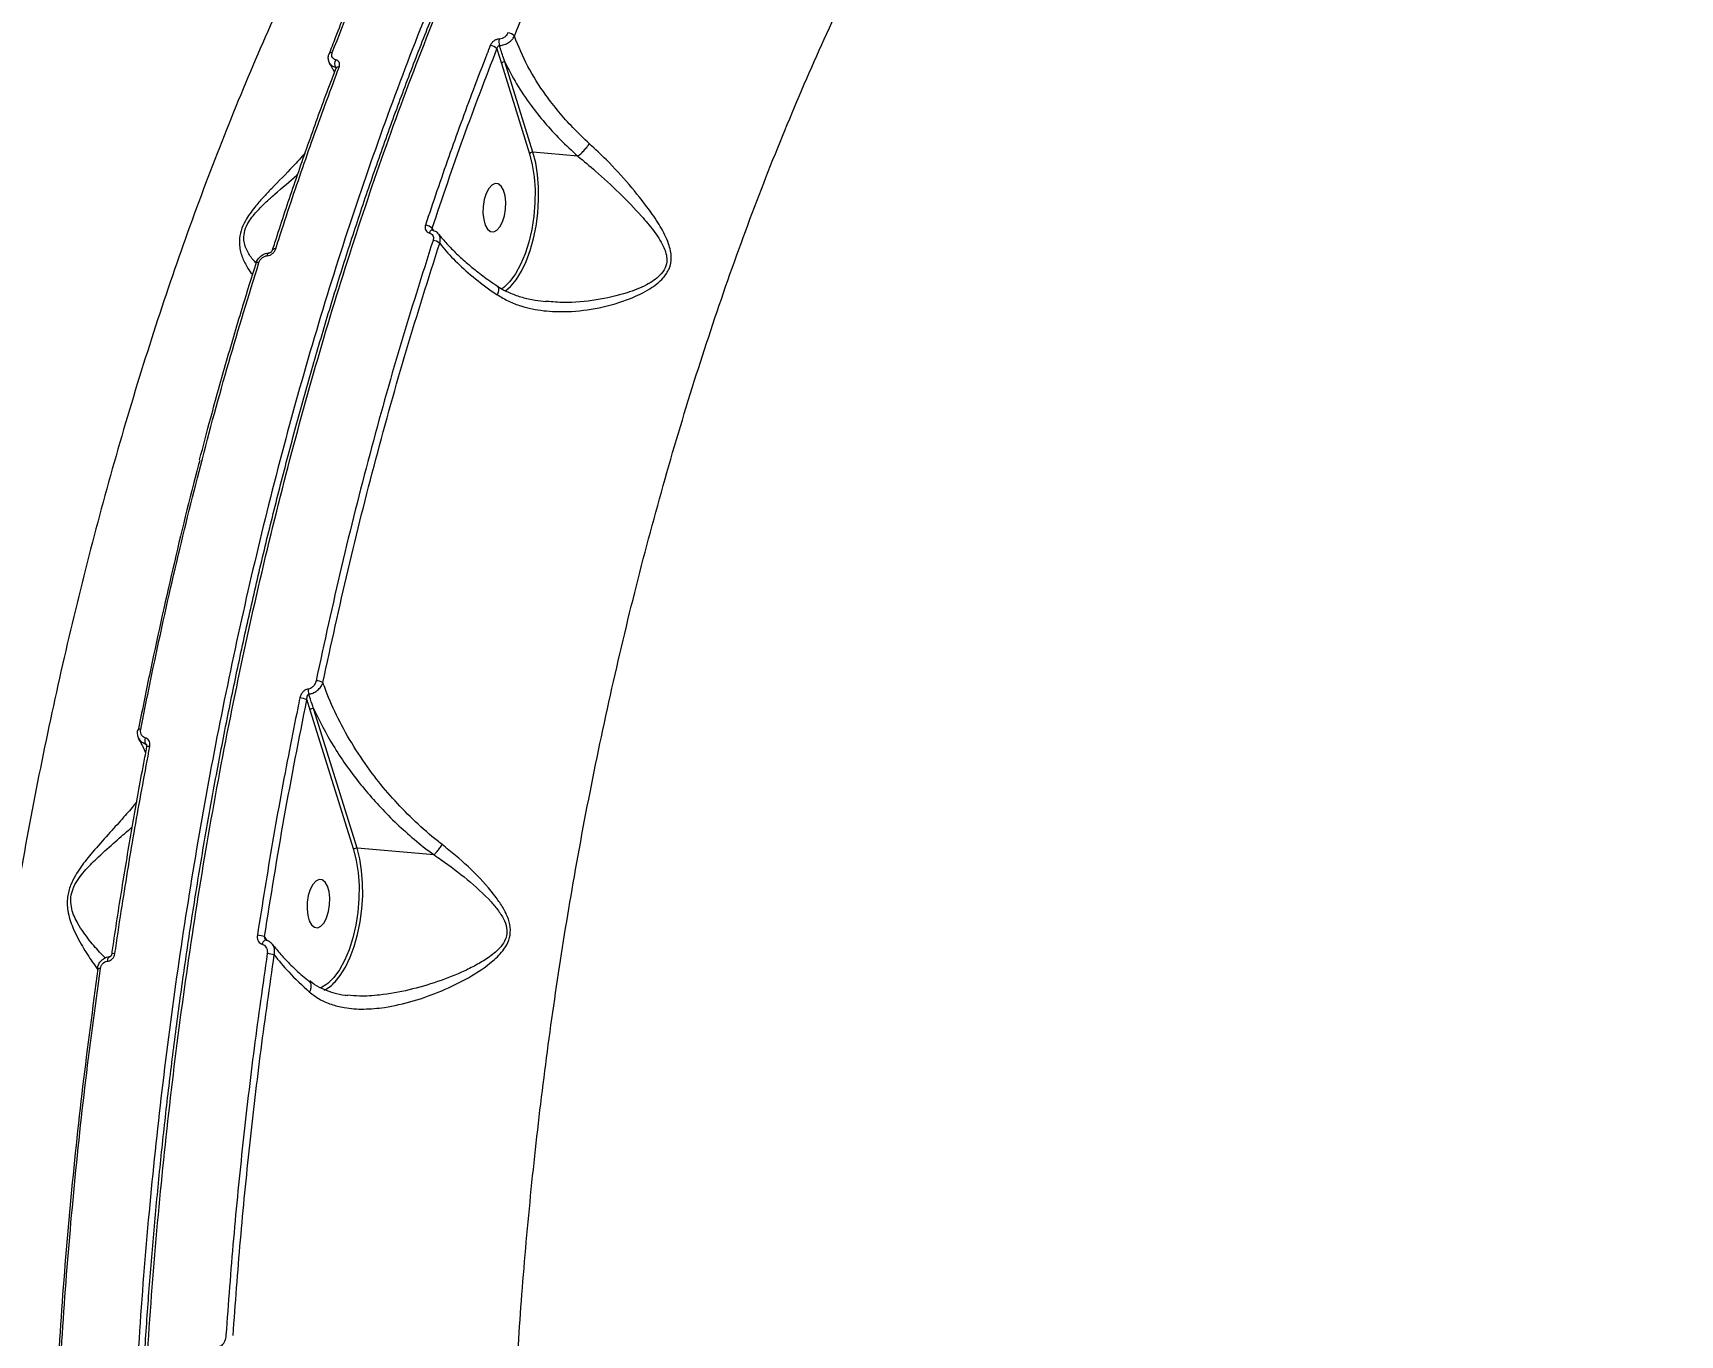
# Model space of a CAD drawing. Header units: millimetres. Extents: x -4335 to 4318, y -3792 to 3101.
# Drawn here: x 1522.9 to 1828.2, y 1114.6 to 1356 of the extents above; entities that cross this region are included whole.
import ezdxf

# ---------------------------------------------------------------- set-up
doc = ezdxf.new("R2010")
doc.units = ezdxf.units.MM
for name, color, linetype in [('DIKOM_ЗОНА', 80, 'Continuous'), ('DIKOM_ОБЪЕКТ', 7, 'Continuous'), ('DIKOM_РАЗМЕР_ОБЪЕКТА', 7, 'Continuous')]:
    doc.layers.add(name, color=color, linetype=linetype)
doc.styles.add('style1', font='arial.ttf', dxfattribs={"width": 0.8})
doc.dimstyles.new('1-50', dxfattribs={"dimtxt": 300, "dimasz": 200, "dimexe": 100, "dimexo": 0, "dimgap": 100, "dimtad": 1, "dimtxsty": 'style1', "dimcen": 200, "dimclrd": 7, "dimclre": 7, "dimclrt": 7, "dimadec": 1, "dimazin": 2, "dimtfac": 1, "dimtmove": 0, "dimatfit": 2, "dimfxl": 0, "dimlwd": 25, "dimlwe": 18, "dimarcsym": 0})

# ---------------------------------------------------------------- blocks, each defined once
blk = doc.blocks.new('*D3')
at = {"layer": 'Defpoints', "color": 0, "transparency": 16777216}
for p in [(-2375.87, 1532.76), (1667.44, 1532.76), (-1786.5, -1525.94)]:
    blk.add_point(p, dxfattribs=at)
at = {"layer": 'DIKOM_РАЗМЕР_ОБЪЕКТА', "color": 7, "lineweight": 18, "transparency": 16777216}
for p, q in [((1667.44, 1532.76), (-2475.87, 1532.76)), ((-1786.5, -1525.94), (-2475.87, -1525.94))]:
    blk.add_line(p, q, dxfattribs=at)
at = {"layer": 'DIKOM_РАЗМЕР_ОБЪЕКТА', "color": 7, "lineweight": 25, "transparency": 16777216}
blk.add_line((-2375.87, -1325.94), (-2375.87, 1332.76), dxfattribs=at)
at = {"layer": 'DIKOM_РАЗМЕР_ОБЪЕКТА', "color": 7, "transparency": 16777216}
for points in [[(-2409.21, 1332.76), (-2342.54, 1332.76), (-2375.87, 1532.76)], [(-2409.21, -1325.94), (-2342.54, -1325.94), (-2375.87, -1525.94)]]:
    blk.add_solid(points, dxfattribs=at)
at = {"layer": 'DIKOM_РАЗМЕР_ОБЪЕКТА', "color": 7, "transparency": 16777216, "insert": (-2629.15, -119.32), "char_height": 300, "attachment_point": 5, "rotation": 90, "style": 'style1'}
blk.add_mtext('3050', dxfattribs=at)

msp = doc.modelspace()

# ---------------------------------------------------------------- linework, layer by layer
at = {"layer": 'DIKOM_ЗОНА', "color": 3, "lineweight": 15}
msp.add_lwpolyline([(1629.814, 3100.338, -0.4205658), (4317.777, 469.92), (4317.777, -16.224, -0.4142136), (1317.777, -3016.224), (-2004.986, -3016.224, -0.4142136), (-3504.986, -1516.224), (-3504.986, 1600.338, -0.4142136), (-2004.986, 3100.338), (1629.814, 3100.338)], format="xyb", dxfattribs=at)
at = {"layer": 'DIKOM_ОБЪЕКТ', "color": 7, "linetype": 'Continuous', "lineweight": 15}
for p, q in [((1608.906, 1353.007), (1609.731, 1350.313)), ((1577.803, 1352.105), (1577.791, 1352.065)), ((1578.953, 1349.583), (1579.09, 1349.382)), ((1609.731, 1350.313), (1614.951, 1333.575)), ((1615.595, 1333.851), (1610.375, 1350.589)), ((1623.926, 1333.103), (1615.595, 1333.851)), ((1597.209, 1319.298), (1596.9, 1319.743)), ((1564.23, 1313.248), (1564.223, 1313.214)), ((1566.657, 1315.187), (1566.666, 1315.188)), ((1618.186, 1306.177), (1617.945, 1306.192)), ((1573.686, 1232.323), (1574.259, 1230.465)), ((1574.259, 1230.465), (1582.332, 1204.577)), ((1582.976, 1204.853), (1574.903, 1230.74)), ((1597.273, 1203.57), (1582.976, 1204.853)), ((1566.347, 1187.72), (1565.842, 1188.448))]:
    msp.add_line(p, q, dxfattribs=at)
at = {"layer": 'DIKOM_ОБЪЕКТ', "color": 7, "linetype": 'Continuous', "lineweight": 15, "flags": 128}
for points in [[(1578.378, 1352.299), (1578.219, 1352.303), (1578.079, 1352.287), (1577.962, 1352.252), (1577.873, 1352.198), (1577.814, 1352.128), (1577.803, 1352.105)], [(1579.675, 1349.639), (1579.511, 1349.643), (1579.367, 1349.626), (1579.248, 1349.588), (1579.16, 1349.531), (1579.104, 1349.458), (1579.094, 1349.433)], [(1614.951, 1333.575), (1615.463, 1331.531), (1615.806, 1329.294), (1615.97, 1326.918), (1615.953, 1324.461), (1615.754, 1321.983), (1615.379, 1319.542), (1614.836, 1317.199), (1614.138, 1315.009), (1613.303, 1313.026), (1612.351, 1311.297), (1611.304, 1309.865), (1610.187, 1308.763), (1609.836, 1308.497)], [(1611.548, 1309.076), (1612.47, 1310.214), (1613.445, 1311.778), (1614.321, 1313.597), (1615.079, 1315.632), (1615.702, 1317.837), (1616.178, 1320.166), (1616.496, 1322.567), (1616.648, 1324.989), (1616.632, 1327.38), (1616.448, 1329.686), (1616.1, 1331.859), (1615.595, 1333.851)], [(1609.163, 1327.958), (1608.572, 1328.028), (1607.97, 1327.737), (1607.407, 1327.106), (1606.927, 1326.189), (1606.57, 1325.058), (1606.365, 1323.806), (1606.328, 1322.534), (1606.462, 1321.345), (1606.757, 1320.336), (1607.188, 1319.588), (1607.721, 1319.161), (1608.312, 1319.091), (1608.914, 1319.383), (1609.478, 1320.014), (1609.957, 1320.931), (1610.314, 1322.062), (1610.52, 1323.314), (1610.557, 1324.585), (1610.422, 1325.774), (1610.127, 1326.784), (1609.696, 1327.532), (1609.163, 1327.958)], [(1596.965, 1319.394), (1596.877, 1319.4), (1596.767, 1319.371), (1596.656, 1319.304), (1596.548, 1319.2), (1596.447, 1319.066), (1596.357, 1318.905)], [(1567.901, 1315.924), (1567.738, 1315.93), (1567.595, 1315.917), (1567.479, 1315.887), (1567.394, 1315.841), (1567.342, 1315.779), (1567.333, 1315.754)], [(1564.794, 1313.41), (1564.637, 1313.416), (1564.498, 1313.405), (1564.384, 1313.378), (1564.298, 1313.335), (1564.244, 1313.279), (1564.23, 1313.248)], [(1566.334, 1314.657), (1566.363, 1314.792), (1566.401, 1314.912), (1566.447, 1315.012), (1566.5, 1315.092), (1566.56, 1315.149), (1566.623, 1315.181), (1566.657, 1315.187)], [(1610.51, 1308.126), (1611.417, 1308.938), (1611.548, 1309.076)], [(1542.343, 1226.782), (1542.342, 1226.77), (1542.345, 1226.758)], [(1544.57, 1223.686), (1544.408, 1223.696), (1544.268, 1223.696), (1544.157, 1223.687), (1544.078, 1223.667), (1544.035, 1223.639), (1544.027, 1223.619)], [(1582.332, 1204.577), (1582.844, 1202.533), (1583.186, 1200.296), (1583.351, 1197.921), (1583.334, 1195.464), (1583.135, 1192.985), (1582.76, 1190.545), (1582.217, 1188.202), (1581.519, 1186.012), (1580.684, 1184.029), (1579.732, 1182.3), (1578.685, 1180.868), (1577.569, 1179.766), (1577.176, 1179.47)], [(1578.929, 1180.079), (1579.851, 1181.216), (1580.826, 1182.78), (1581.702, 1184.599), (1582.46, 1186.634), (1583.083, 1188.839), (1583.559, 1191.168), (1583.877, 1193.569), (1584.029, 1195.992), (1584.013, 1198.382), (1583.829, 1200.688), (1583.48, 1202.861), (1582.976, 1204.853)], [(1576.544, 1198.96), (1575.953, 1199.031), (1575.351, 1198.739), (1574.787, 1198.108), (1574.308, 1197.191), (1573.951, 1196.06), (1573.746, 1194.808), (1573.709, 1193.536), (1573.843, 1192.348), (1574.138, 1191.338), (1574.569, 1190.59), (1575.102, 1190.164), (1575.693, 1190.093), (1576.295, 1190.385), (1576.859, 1191.016), (1577.338, 1191.933), (1577.695, 1193.064), (1577.9, 1194.316), (1577.937, 1195.588), (1577.803, 1196.776), (1577.508, 1197.786), (1577.077, 1198.534), (1576.544, 1198.96)], [(1565.409, 1187.026), (1565.49, 1187.252), (1565.592, 1187.455), (1565.71, 1187.622), (1565.837, 1187.745), (1565.965, 1187.815), (1566.086, 1187.829), (1566.116, 1187.823)], [(1536.755, 1183.899), (1536.767, 1184.094), (1536.797, 1184.274), (1536.844, 1184.432), (1536.905, 1184.563), (1536.979, 1184.66), (1537.062, 1184.721), (1537.142, 1184.741)], [(1534.873, 1182.517), (1534.874, 1182.512), (1534.898, 1182.49), (1534.956, 1182.464)], [(1577.176, 1179.47), (1576.411, 1179.022), (1576.225, 1178.938)]]:
    msp.add_lwpolyline(points, dxfattribs=at)
at = {"layer": 'DIKOM_ОБЪЕКТ', "color": 7, "linetype": 'Continuous', "lineweight": 15}
for centre, radius, start, end in [((1610.805, 1354.205), 1.757, 40.19862, 85.25983), ((1607.556, 1351.927), 1.729, 38.66638, 85.71144), ((1611.594, 1354.319), 2.316, 167.6027, 197.57602), ((1580.257, 1350.208), 1.446, 148.29162, 205.60983), ((1610.308, 1349.857), 0.735, 84.73594, 141.64587), ((1615.528, 1333.119), 0.735, 84.75629, 141.64345), ((1595.514, 1318.34), 1.972, 45.34299, 86.05581), ((1596.913, 1315.441), 2.059, 47.7469, 85.62108), ((1576.024, 1234.134), 2.12, 175.08679, 200.10937), ((1575.113, 1232.36), 3.523, 64.08152, 85.69664), ((1572.136, 1229.21), 3.478, 63.52537, 86.01826), ((1574.835, 1230.009), 0.735, 84.73594, 141.64587), ((1542.686, 1226.218), 0.661, 72.4412, 121.28802), ((1545.008, 1224.762), 1.39, 157.97923, 204.06717), ((1582.908, 1204.121), 0.735, 84.74611, 141.64467), ((1564.041, 1182.577), 6.142, 72.94645, 85.59405), ((1537.858, 1184.325), 0.97, 75.68106, 107.80731), ((1565.782, 1178.466), 6.853, 74.35384, 85.36761), ((1535.163, 1181.452), 1.104, 77.1415, 105.19496), ((1573.558, 1184.938), 7.244, 297.25873, 317.86447)]:
    msp.add_arc(centre, radius, start, end, dxfattribs=at)
for points, knots in [([(1737.703, 1531.285), (1735.544, 1530.542), (1729.686, 1528.526), (1720.13, 1524.156), (1709.076, 1517.851), (1698.098, 1510.263), (1687.247, 1501.453), (1676.573, 1491.451), (1666.112, 1480.282), (1655.885, 1467.94), (1645.905, 1454.468), (1636.201, 1439.919), (1626.817, 1424.362), (1617.797, 1407.867), (1609.173, 1390.479), (1600.968, 1372.208), (1593.187, 1353.102), (1585.85, 1333.228), (1578.991, 1312.679), (1572.642, 1291.551), (1566.9, 1270.169), (1561.761, 1248.585), (1557.199, 1226.857), (1553.159, 1204.78), (1549.656, 1182.45), (1546.708, 1159.963), (1544.297, 1137.095), (1542.464, 1113.875), (1541.227, 1090.342), (1540.607, 1066.858), (1540.607, 1043.533), (1541.226, 1020.476), (1542.47, 997.76), (1544.347, 975.432), (1546.844, 953.52), (1549.946, 932.09), (1553.636, 911.236), (1557.909, 891.074), (1562.404, 872.865), (1565.669, 861.693), (1567.127, 856.706)], [0, 0, 0, 0, 0.0156523, 0.0424896, 0.0694116, 0.0963766, 0.1233416, 0.1502635, 0.1771008, 0.2039382, 0.2308602, 0.2578251, 0.2847902, 0.3117121, 0.3385495, 0.3653869, 0.3923088, 0.4192738, 0.4462388, 0.4731606, 0.499998, 0.5258463, 0.5517701, 0.5777323, 0.6036945, 0.6296183, 0.6554665, 0.682304, 0.7092259, 0.736191, 0.7631561, 0.7900781, 0.8169155, 0.8437529, 0.8706749, 0.89764, 0.9246051, 0.9515271, 0.9783645, 1, 1, 1, 1]), ([(1544.864, 984.533), (1544.729, 986.048), (1544.267, 991.22), (1543.634, 1000.153), (1542.962, 1011.301), (1542.449, 1022.5), (1542.084, 1033.721), (1541.87, 1044.966), (1541.805, 1056.24), (1541.89, 1067.545), (1542.124, 1078.887), (1542.507, 1090.266), (1543.039, 1101.688), (1543.721, 1113.154), (1544.553, 1124.67), (1545.535, 1136.225), (1546.663, 1147.78), (1547.934, 1159.288), (1549.343, 1170.717), (1550.891, 1182.062), (1552.577, 1193.328), (1554.402, 1204.52), (1556.365, 1215.641), (1558.467, 1226.694), (1560.71, 1237.682), (1563.093, 1248.608), (1565.618, 1259.477), (1568.285, 1270.284), (1571.086, 1281.003), (1574.01, 1291.588), (1577.048, 1302.002), (1580.197, 1312.234), (1583.456, 1322.288), (1586.827, 1332.168), (1590.311, 1341.88), (1593.908, 1351.425), (1597.62, 1360.807), (1601.448, 1370.026), (1605.394, 1379.087), (1609.457, 1387.99), (1613.631, 1396.719), (1617.9, 1405.239), (1622.248, 1413.517), (1626.666, 1421.536), (1631.155, 1429.3), (1635.717, 1436.812), (1640.353, 1444.075), (1645.064, 1451.092), (1649.852, 1457.865), (1654.719, 1464.395), (1659.664, 1470.684), (1664.692, 1476.733), (1669.794, 1482.534), (1674.955, 1488.07), (1680.155, 1493.314), (1685.38, 1498.254), (1690.628, 1502.889), (1695.901, 1507.222), (1701.201, 1511.254), (1706.529, 1514.987), (1711.887, 1518.423), (1717.276, 1521.562), (1722.697, 1524.402), (1728.152, 1526.954), (1733.637, 1529.174), (1737.423, 1530.582), (1739.378, 1531.159), (1739.495, 1531.193)], [0, 0, 0, 0, 0.0065878, 0.0224913, 0.0383993, 0.0542287, 0.069985, 0.0856863, 0.1013503, 0.1169949, 0.1326383, 0.1482947, 0.1639795, 0.1797105, 0.1955056, 0.2113827, 0.2272951, 0.2431496, 0.2589256, 0.2746411, 0.2903142, 0.3059628, 0.3216049, 0.3372565, 0.3529313, 0.3686471, 0.3844217, 0.4002731, 0.416189, 0.4320784, 0.4478787, 0.4636135, 0.4793006, 0.4949582, 0.5106039, 0.5262556, 0.5419254, 0.557631, 0.5733905, 0.5892215, 0.6051328, 0.6210424, 0.6368727, 0.6526324, 0.6683392, 0.6840111, 0.6996658, 0.7153215, 0.7309914, 0.7466918, 0.7624402, 0.7782543, 0.7941517, 0.8100689, 0.8259312, 0.8417159, 0.8574406, 0.873123, 0.8887803, 0.9044299, 0.9200877, 0.9357663, 0.9514829, 0.9672545, 0.9830983, 0.9989902, 1, 1, 1, 1]), ([(1545.379, 984.292), (1545.026, 988.633), (1544.073, 1000.33), (1543.018, 1019.701), (1542.37, 1042.41), (1542.335, 1065.578), (1542.931, 1089.133), (1544.173, 1113.004), (1546.033, 1136.664), (1548.491, 1160.037), (1551.512, 1183.055), (1555.147, 1206.093), (1559.409, 1229.07), (1564.298, 1251.903), (1569.706, 1274.09), (1575.603, 1295.568), (1581.947, 1316.295), (1588.843, 1336.607), (1596.29, 1356.415), (1604.274, 1375.637), (1612.621, 1393.848), (1621.292, 1411.01), (1630.244, 1427.108), (1639.624, 1442.405), (1649.416, 1456.811), (1659.596, 1470.254), (1669.94, 1482.436), (1680.407, 1493.347), (1690.958, 1503.003), (1701.764, 1511.557), (1712.798, 1518.95), (1724.026, 1525.046), (1733.043, 1529.06), (1738.303, 1530.658), (1739.8, 1531.113)], [0, 0, 0, 0, 0.0187731, 0.0505764, 0.082404, 0.1142072, 0.1469342, 0.1796878, 0.2124148, 0.244218, 0.2760457, 0.3078488, 0.3405758, 0.3733293, 0.4060564, 0.4378594, 0.4696872, 0.5014902, 0.5342172, 0.5669708, 0.5996978, 0.631501, 0.6633286, 0.6951317, 0.7278587, 0.7606123, 0.7933392, 0.8251423, 0.85697, 0.8887731, 0.9215001, 0.9542536, 0.9869806, 1, 1, 1, 1]), ([(1611.293, 1047.182), (1611.23, 1053.377), (1611.105, 1065.772), (1611.476, 1084.514), (1612.254, 1103.306), (1613.494, 1122.366), (1615.209, 1141.653), (1617.413, 1161.122), (1620.076, 1180.459), (1623.294, 1200.247), (1627.126, 1220.424), (1631.615, 1240.914), (1636.621, 1261.024), (1642.118, 1280.66), (1648.081, 1299.729), (1654.489, 1318.145), (1661.337, 1335.867), (1668.603, 1352.88), (1676.268, 1369.157), (1684.294, 1384.624), (1692.645, 1399.205), (1701.289, 1412.837), (1710.218, 1425.479), (1719.409, 1437.131), (1728.838, 1447.778), (1738.461, 1457.369), (1748.233, 1465.86), (1758.308, 1473.347), (1768.671, 1479.728), (1779.296, 1484.932), (1789.971, 1488.836), (1800.656, 1491.375), (1811.324, 1492.672), (1818.366, 1492.396), (1821.885, 1492.258)], [0, 0, 0, 0, 0.0277665, 0.0555663, 0.0833659, 0.1111324, 0.1400374, 0.1689802, 0.1979227, 0.2268277, 0.2586374, 0.2905482, 0.32251, 0.3544717, 0.386382, 0.4181913, 0.4498955, 0.4817, 0.5135556, 0.5454111, 0.5772152, 0.6089191, 0.6405475, 0.6722759, 0.7040553, 0.7358344, 0.7675626, 0.799191, 0.8325939, 0.8660265, 0.8994294, 0.932943, 0.9664864, 1, 1, 1, 1]), ([(1638.453, 1465.046), (1636.02, 1462.741), (1630.347, 1457.364), (1621.644, 1447.675), (1612.356, 1436.233), (1603.329, 1423.775), (1594.577, 1410.347), (1586.11, 1395.978), (1577.952, 1380.726), (1570.138, 1364.662), (1562.706, 1347.86), (1555.681, 1330.362), (1549.082, 1312.182), (1542.912, 1293.365), (1537.187, 1273.979), (1531.932, 1254.114), (1527.172, 1233.863), (1522.922, 1213.274), (1519.202, 1192.376), (1516.005, 1171.207), (1513.34, 1149.847), (1511.216, 1128.396), (1509.643, 1106.952), (1508.628, 1085.567), (1508.187, 1064.276), (1508.307, 1043.113), (1508.984, 1022.16), (1510.212, 1001.513), (1511.983, 981.265), (1514.135, 962.963), (1516.498, 946.501), (1518.203, 936.764), (1519.055, 931.896)], [0, 0, 0, 0, 0.025624, 0.0597587, 0.0938385, 0.1278113, 0.1617851, 0.195866, 0.2300013, 0.2641369, 0.298218, 0.332192, 0.3661898, 0.4002946, 0.4344536, 0.4686129, 0.5027179, 0.5367161, 0.570769, 0.6049287, 0.6391429, 0.6733574, 0.7075177, 0.741571, 0.775708, 0.8099518, 0.8442501, 0.8785488, 0.9127932, 0.9469307, 0.9734653, 1, 1, 1, 1]), ([(1612.147, 1355.339), (1614.401, 1360.875), (1618.91, 1371.946), (1626.115, 1387.84), (1633.637, 1403.156), (1640.207, 1415.468), (1644.288, 1422.548), (1645.675, 1424.953)], [0, 0, 0, 0, 0.2203108, 0.4406214, 0.6630839, 0.8855454, 1, 1, 1, 1]), ([(1577.835, 1352.048), (1578.227, 1353.078), (1579.835, 1357.308), (1582.771, 1364.56), (1586.643, 1373.794), (1590.628, 1382.831), (1594.715, 1391.676), (1598.899, 1400.321), (1603.183, 1408.74), (1606.611, 1415.238), (1608.638, 1418.85), (1609.177, 1419.809)], [0, 0, 0, 0, 0.0418669, 0.1718022, 0.3018591, 0.4320077, 0.5622205, 0.6924685, 0.8227137, 0.9529265, 1, 1, 1, 1]), ([(1578.378, 1352.299), (1580.762, 1358.335), (1585.532, 1370.406), (1593.213, 1387.694), (1601.24, 1404.397), (1606.907, 1414.875), (1609.74, 1420.114)], [0, 0, 0, 0, 0.248594, 0.4971898, 0.7485939, 1, 1, 1, 1]), ([(1610.95, 1355.956), (1610.877, 1355.811), (1610.731, 1355.522), (1610.338, 1355.157), (1609.878, 1354.907), (1609.528, 1354.827), (1609.353, 1354.818), (1609.331, 1354.817)], [0, 0, 0, 0, 0.2478179, 0.495911, 0.7364485, 0.9670592, 1, 1, 1, 1]), ([(1607.685, 1353.651), (1607.471, 1353.103), (1606.399, 1350.364), (1603.791, 1343.537), (1599.945, 1333.032), (1597.082, 1324.551), (1595.65, 1320.308)], [0, 0, 0, 0, 0.0507684, 0.2538465, 0.6266964, 1, 1, 1, 1]), ([(1596.9, 1319.743), (1598.816, 1325.402), (1602.653, 1336.733), (1606.82, 1347.578), (1608.906, 1353.007)], [0, 0, 0, 0, 0.4994506, 1, 1, 1, 1]), ([(1609.331, 1354.817), (1609.311, 1354.816), (1609.134, 1354.807), (1608.778, 1354.725), (1608.308, 1354.468), (1607.908, 1354.096), (1607.759, 1353.799), (1607.685, 1353.651)], [0, 0, 0, 0, 0.0299493, 0.2618206, 0.5039665, 0.7520708, 1, 1, 1, 1]), ([(1608.906, 1353.007), (1608.922, 1353.083), (1608.954, 1353.231), (1609.062, 1353.423), (1609.194, 1353.554), (1609.302, 1353.605), (1609.362, 1353.617), (1609.379, 1353.619), (1609.386, 1353.62)], [0, 0, 0, 0, 0.2725614, 0.5325397, 0.766753, 0.9319347, 0.9740831, 1, 1, 1, 1]), ([(1609.386, 1353.62), (1609.422, 1353.622), (1609.712, 1353.639), (1610.294, 1353.766), (1611.074, 1354.144), (1611.751, 1354.69), (1612.015, 1355.123), (1612.147, 1355.339)], [0, 0, 0, 0, 0.0333413, 0.266437, 0.5082432, 0.7552368, 1, 1, 1, 1]), ([(1610.375, 1350.589), (1610.288, 1350.847), (1609.949, 1351.855), (1609.626, 1352.867), (1609.386, 1353.62)], [0, 0, 0, 0, 0.2563711, 1, 1, 1, 1]), ([(1626.077, 1335.421), (1625.029, 1336.407), (1623.003, 1338.312), (1620.313, 1341.344), (1617.402, 1345.107), (1614.423, 1349.795), (1612.912, 1353.475), (1612.147, 1355.339)], [0, 0, 0, 0, 0.1647962, 0.3184402, 0.4735215, 0.7333109, 1, 1, 1, 1]), ([(1567.901, 1315.924), (1568.089, 1316.51), (1569.029, 1319.438), (1571.393, 1326.613), (1575.085, 1337.338), (1578.144, 1345.537), (1579.675, 1349.639)], [0, 0, 0, 0, 0.0507705, 0.2538555, 0.6266983, 1, 1, 1, 1]), ([(1577.963, 1350.29), (1577.938, 1350.318), (1577.746, 1350.533), (1577.64, 1351.087), (1577.635, 1351.691), (1577.789, 1352.008), (1577.831, 1352.094)], [0, 0, 0, 0, 0.0590707, 0.4605015, 0.8529754, 1, 1, 1, 1]), ([(1578.811, 1348.656), (1578.722, 1348.856), (1578.491, 1349.377), (1578.118, 1349.944), (1577.888, 1350.294)], [0, 0, 0, 0, 0.384683, 1, 1, 1, 1]), ([(1577.963, 1350.29), (1578.072, 1350.139), (1578.309, 1349.809), (1578.727, 1349.663), (1578.953, 1349.583)], [0, 0, 0, 0, 0.4580578, 1, 1, 1, 1]), ([(1579.027, 1350.968), (1578.895, 1351.016), (1578.632, 1351.11), (1578.378, 1351.411), (1578.269, 1351.789), (1578.307, 1352.102), (1578.368, 1352.271), (1578.378, 1352.299)], [0, 0, 0, 0, 0.2376976, 0.4754784, 0.7136786, 0.9519816, 1, 1, 1, 1]), ([(1578.953, 1349.583), (1578.997, 1349.57), (1579.07, 1349.548), (1579.109, 1349.495), (1579.125, 1349.474)], [0, 0, 0, 0, 0.6065738, 1, 1, 1, 1]), ([(1579.675, 1349.639), (1579.685, 1349.668), (1579.745, 1349.837), (1579.782, 1350.151), (1579.672, 1350.528), (1579.42, 1350.827), (1579.158, 1350.921), (1579.027, 1350.968)], [0, 0, 0, 0, 0.0489154, 0.2871204, 0.5249486, 0.7625333, 1, 1, 1, 1]), ([(1579.093, 1349.439), (1579.1, 1349.458), (1579.119, 1349.508), (1579.117, 1349.513), (1579.115, 1349.516)], [0, 0, 0, 0, 0.3714663, 1, 1, 1, 1]), ([(1610.375, 1350.589), (1611.069, 1349.231), (1612.467, 1346.498), (1615.02, 1342.723), (1617.755, 1339.283), (1620.634, 1336.122), (1622.807, 1334.129), (1623.926, 1333.103)], [0, 0, 0, 0, 0.2198947, 0.4427747, 0.6236701, 0.8062552, 1, 1, 1, 1]), ([(1567.339, 1315.752), (1567.481, 1316.202), (1568.689, 1320.057), (1571.082, 1327.185), (1574.528, 1337.098), (1577.211, 1344.51), (1578.774, 1348.562), (1579.107, 1349.428)], [0, 0, 0, 0, 0.0388403, 0.3322862, 0.6263633, 0.9201893, 1, 1, 1, 1]), ([(1608.979, 1307.409), (1609.671, 1306.994), (1611.056, 1306.163), (1613.91, 1305.091), (1617.553, 1304.348), (1622.443, 1304.2), (1627.902, 1304.863), (1633.064, 1306.379), (1637.091, 1308.291), (1639.592, 1310.195), (1640.971, 1312.252), (1641.381, 1314.489), (1640.753, 1317.163), (1639.278, 1320.091), (1636.793, 1323.711), (1633.483, 1327.861), (1629.682, 1332.013), (1627.129, 1334.427), (1626.077, 1335.421)], [0, 0, 0, 0, 0.0404302, 0.0808832, 0.1509575, 0.2211463, 0.3139209, 0.4066923, 0.4680985, 0.5184387, 0.5509392, 0.5857402, 0.6308307, 0.6892189, 0.7478309, 0.8412609, 0.9345797, 1, 1, 1, 1]), ([(1623.933, 1333.105), (1624.096, 1333.241), (1624.42, 1333.514), (1624.998, 1334.103), (1625.546, 1334.725), (1625.896, 1335.171), (1626.052, 1335.387), (1626.077, 1335.421)], [0, 0, 0, 0, 0.244007, 0.4880196, 0.7320235, 0.9571098, 1, 1, 1, 1]), ([(1573.377, 1333.723), (1572.63, 1332.884), (1570.719, 1330.738), (1567.941, 1327.971), (1565.542, 1325.429), (1563.855, 1323.503), (1562.344, 1321.424), (1561.389, 1319.259), (1561.049, 1317.115), (1561.411, 1314.985), (1562.27, 1313.07), (1563.073, 1311.745), (1563.531, 1311.282), (1563.638, 1311.175)], [0, 0, 0, 0, 0.1138161, 0.2909655, 0.3581228, 0.4260838, 0.5159126, 0.5798897, 0.643671, 0.7454974, 0.8547266, 0.966317, 1, 1, 1, 1]), ([(1623.933, 1333.105), (1623.934, 1333.104), (1625.022, 1332.198), (1627.667, 1330.007), (1631.668, 1326.26), (1635.257, 1322.583), (1637.989, 1319.328), (1639.701, 1316.778), (1640.494, 1314.526), (1640.364, 1313.113), (1639.956, 1312.006), (1639.214, 1311.004), (1637.949, 1310.002), (1635.972, 1308.845), (1632.434, 1307.472), (1627.276, 1306.336), (1622.238, 1305.848), (1619.233, 1306.092), (1618.186, 1306.177)], [0, 0, 0, 0, 0.0000707, 0.080638, 0.1944067, 0.3113336, 0.3812222, 0.4523421, 0.5037892, 0.5332673, 0.5419781, 0.5777307, 0.6064253, 0.6359431, 0.7096571, 0.8224914, 0.9381592, 1, 1, 1, 1]), ([(1623.926, 1333.103), (1623.927, 1333.103), (1623.93, 1333.103), (1623.932, 1333.104), (1623.933, 1333.105), (1623.933, 1333.105)], [0, 0, 0, 0, 0.4968781, 0.9077051, 1, 1, 1, 1]), ([(1564.262, 1313.322), (1564.05, 1313.531), (1563.403, 1314.171), (1562.671, 1315.338), (1562.147, 1316.681), (1561.943, 1317.852), (1562.089, 1319.314), (1562.985, 1321.23), (1564.483, 1323.014), (1566.16, 1324.657), (1568.598, 1326.837), (1570.645, 1328.544), (1571.939, 1329.726), (1572.008, 1329.789)], [0, 0, 0, 0, 0.0684657, 0.2095651, 0.271932, 0.3340841, 0.4084791, 0.4824476, 0.5901841, 0.6751151, 0.7602134, 0.9872281, 1, 1, 1, 1]), ([(1595.65, 1320.308), (1595.639, 1320.274), (1595.584, 1320.093), (1595.561, 1319.761), (1595.688, 1319.366), (1595.955, 1319.052), (1596.223, 1318.954), (1596.357, 1318.905)], [0, 0, 0, 0, 0.054569, 0.2913233, 0.5278203, 0.7639364, 1, 1, 1, 1]), ([(1596.955, 1319.392), (1596.947, 1319.401), (1596.906, 1319.443), (1596.879, 1319.554), (1596.881, 1319.668), (1596.897, 1319.731), (1596.9, 1319.743)], [0, 0, 0, 0, 0.1019453, 0.5042728, 0.9071709, 1, 1, 1, 1]), ([(1596.955, 1319.393), (1596.95, 1319.395), (1596.941, 1319.399), (1596.991, 1319.391), (1597.015, 1319.387)], [0, 0, 0, 0, 0.5215082, 1, 1, 1, 1]), ([(1596.962, 1319.381), (1597.009, 1319.373), (1597.307, 1319.324), (1597.731, 1319.098), (1597.968, 1318.771), (1598.057, 1318.647)], [0, 0, 0, 0, 0.1027787, 0.6607025, 1, 1, 1, 1]), ([(2327.587, 1310.487), (2325.524, 1311.34), (2319.925, 1313.653), (2310.142, 1316.553), (2298.075, 1318.897), (2285.294, 1320.153), (2271.872, 1320.336), (2257.867, 1319.438), (2243.32, 1317.452), (2228.243, 1314.361), (2212.672, 1310.191), (2196.659, 1304.964), (2180.281, 1298.708), (2163.612, 1291.45), (2146.702, 1283.202), (2129.576, 1273.959), (2112.264, 1263.757), (2094.824, 1252.634), (2077.336, 1240.645), (2059.882, 1227.844), (2042.729, 1214.43), (2025.907, 1200.447), (2009.43, 1185.959), (1993.134, 1170.837), (1977.089, 1155.15), (1961.364, 1138.962), (1945.813, 1122.106), (1930.483, 1104.575), (1915.411, 1086.391), (1900.831, 1067.831), (1886.809, 1048.983), (1873.414, 1029.933), (1860.69, 1010.74), (1848.675, 991.433), (1837.373, 972.046), (1826.815, 952.641), (1817.043, 933.306), (1808.123, 914.138), (1800.544, 896.398), (1796.273, 885.172), (1794.367, 880.162)], [0, 0, 0, 0, 0.0156522, 0.0424896, 0.0694114, 0.0963765, 0.1233415, 0.1502635, 0.1771008, 0.2039382, 0.23086, 0.2578251, 0.2847902, 0.311712, 0.3385494, 0.3653867, 0.3923087, 0.4192737, 0.4462387, 0.4731607, 0.499998, 0.5258462, 0.5517701, 0.5777323, 0.6036945, 0.6296183, 0.6554666, 0.6823039, 0.709226, 0.736191, 0.7631561, 0.7900781, 0.8169156, 0.8437529, 0.8706749, 0.89764, 0.9246051, 0.9515272, 0.9783645, 1, 1, 1, 1]), ([(1597.07, 1317.494), (1595.007, 1311.002), (1590.881, 1298.018), (1585.249, 1277.806), (1580.004, 1257.128), (1576.92, 1242.958), (1575.377, 1235.873)], [0, 0, 0, 0, 0.2485964, 0.4971929, 0.7485963, 1, 1, 1, 1]), ([(1576.653, 1235.529), (1578.174, 1242.519), (1581.216, 1256.5), (1586.421, 1277.062), (1592.054, 1297.311), (1596.216, 1310.414), (1598.298, 1316.965)], [0, 0, 0, 0, 0.2485968, 0.497193, 0.748596, 1, 1, 1, 1]), ([(1596.357, 1318.905), (1596.491, 1318.856), (1596.76, 1318.757), (1597.03, 1318.441), (1597.158, 1318.044), (1597.135, 1317.709), (1597.08, 1317.528), (1597.07, 1317.494)], [0, 0, 0, 0, 0.2364079, 0.4729532, 0.7098593, 0.9468137, 1, 1, 1, 1]), ([(1598.298, 1316.965), (1598.315, 1317.02), (1598.41, 1317.318), (1598.443, 1317.854), (1598.329, 1318.38), (1598.133, 1318.581), (1598.09, 1318.625)], [0, 0, 0, 0, 0.0895443, 0.4886465, 0.8876757, 1, 1, 1, 1]), ([(1598.142, 1318.668), (1598.143, 1318.666), (1598.562, 1318.077), (1599.638, 1316.864), (1601.391, 1315.034), (1603.427, 1313.186), (1605.705, 1311.352), (1607.552, 1309.977), (1608.692, 1309.237), (1608.933, 1309.081)], [0, 0, 0, 0, 0.0006611, 0.1881955, 0.3772385, 0.5674313, 0.758232, 0.9489611, 1, 1, 1, 1]), ([(1598.298, 1316.965), (1599.103, 1315.995), (1600.728, 1314.037), (1603.975, 1311.077), (1606.837, 1308.868), (1608.605, 1307.664), (1608.979, 1307.409)], [0, 0, 0, 0, 0.2991569, 0.6039879, 0.9163483, 1, 1, 1, 1]), ([(2198.162, 1317.842), (2194.468, 1317.323), (2186.341, 1316.182), (2173.232, 1313.252), (2158.996, 1309.285), (2144.364, 1304.312), (2129.385, 1298.398), (2114.105, 1291.559), (2098.594, 1283.832), (2082.926, 1275.25), (2067.143, 1265.833), (2051.27, 1255.577), (2035.335, 1244.517), (2019.39, 1232.697), (2003.509, 1220.174), (1987.766, 1207.004), (1972.201, 1193.218), (1956.847, 1178.824), (1941.722, 1163.859), (1926.879, 1148.381), (1912.386, 1132.465), (1898.31, 1116.184), (1884.686, 1099.572), (1871.548, 1082.65), (1858.907, 1065.453), (1846.808, 1048.05), (1835.305, 1030.522), (1824.448, 1012.951), (1815.046, 996.696), (1806.91, 981.787), (1802.326, 972.761), (1800.034, 968.248)], [0, 0, 0, 0, 0.0293171, 0.0645005, 0.0995731, 0.1346469, 0.1698313, 0.2050718, 0.2403125, 0.2754969, 0.3105708, 0.3456694, 0.3808783, 0.4161435, 0.4514087, 0.4866179, 0.5217168, 0.5568722, 0.5921379, 0.6274598, 0.6627821, 0.6980482, 0.7332041, 0.7684464, 0.8037989, 0.8392076, 0.8746168, 0.9099699, 0.9452127, 0.9726063, 1, 1, 1, 1]), ([(1542.885, 1226.848), (1543.568, 1230.273), (1545.565, 1240.29), (1549.201, 1256.692), (1553.952, 1275.956), (1559.112, 1294.931), (1562.9, 1307.25), (1564.794, 1313.41)], [0, 0, 0, 0, 0.1144535, 0.3347646, 0.5550755, 0.7775368, 1, 1, 1, 1]), ([(1553.798, 1276.812), (1554.48, 1279.415), (1556.094, 1285.577), (1558.792, 1295.149), (1561.592, 1304.689), (1563.466, 1310.649), (1564.268, 1313.2)], [0, 0, 0, 0, 0.2102025, 0.49764, 0.7849926, 1, 1, 1, 1]), ([(1564.241, 1313.244), (1564.254, 1313.295), (1564.335, 1313.623), (1564.697, 1314.188), (1565.374, 1314.799), (1566.081, 1315.143), (1566.52, 1315.151), (1566.66, 1315.153)], [0, 0, 0, 0, 0.0484645, 0.3161367, 0.5909878, 0.8697426, 1, 1, 1, 1]), ([(1564.794, 1313.41), (1564.859, 1313.566), (1564.989, 1313.88), (1565.36, 1314.277), (1565.804, 1314.552), (1566.144, 1314.643), (1566.314, 1314.655), (1566.334, 1314.657)], [0, 0, 0, 0, 0.2486432, 0.4974889, 0.7389572, 0.9702952, 1, 1, 1, 1]), ([(1566.334, 1314.657), (1566.51, 1314.686), (1566.851, 1314.744), (1567.323, 1315.047), (1567.701, 1315.447), (1567.834, 1315.765), (1567.901, 1315.924)], [0, 0, 0, 0, 0.2592257, 0.5021599, 0.7511222, 1, 1, 1, 1]), ([(1566.664, 1315.19), (1566.68, 1315.191), (1566.722, 1315.192), (1566.839, 1315.226), (1566.976, 1315.3), (1567.114, 1315.408), (1567.234, 1315.548), (1567.309, 1315.679), (1567.324, 1315.739), (1567.329, 1315.756)], [0, 0, 0, 0, 0.0896038, 0.2457642, 0.3903681, 0.5427337, 0.7236395, 0.9182654, 1, 1, 1, 1]), ([(1608.901, 1309.032), (1608.951, 1309.006), (1609.111, 1308.92), (1609.204, 1308.533), (1609.167, 1308.021), (1609.056, 1307.622), (1608.993, 1307.449), (1608.979, 1307.409)], [0, 0, 0, 0, 0.141315, 0.4560214, 0.7707161, 0.9475728, 1, 1, 1, 1]), ([(1608.923, 1309.101), (1609.123, 1308.959), (1609.896, 1308.407), (1611.461, 1307.675), (1613.617, 1306.905), (1615.801, 1306.389), (1617.289, 1306.233), (1617.946, 1306.164)], [0, 0, 0, 0, 0.0792107, 0.3078739, 0.5486715, 0.8004507, 1, 1, 1, 1]), ([(1553.818, 1276.692), (1553.748, 1276.438), (1551.946, 1269.869), (1548.796, 1256.619), (1545.102, 1240.163), (1543.099, 1230.102), (1542.419, 1226.684)], [0, 0, 0, 0, 0.0157294, 0.4071689, 0.7986078, 1, 1, 1, 1]), ([(1573.911, 1234.316), (1573.879, 1234.313), (1573.714, 1234.299), (1573.392, 1234.188), (1572.975, 1233.877), (1572.581, 1233.363), (1572.45, 1232.922), (1572.377, 1232.679)], [0, 0, 0, 0, 0.0440871, 0.2245554, 0.4337737, 0.6875057, 1, 1, 1, 1]), ([(1575.377, 1235.873), (1575.304, 1235.63), (1575.175, 1235.205), (1574.791, 1234.716), (1574.395, 1234.428), (1574.092, 1234.33), (1573.938, 1234.318), (1573.911, 1234.316)], [0, 0, 0, 0, 0.327708, 0.5738919, 0.7796103, 0.9627525, 1, 1, 1, 1]), ([(1574.033, 1233.405), (1574.077, 1233.408), (1574.334, 1233.427), (1574.839, 1233.561), (1575.531, 1233.949), (1576.168, 1234.566), (1576.511, 1235.141), (1576.633, 1235.473), (1576.653, 1235.529)], [0, 0, 0, 0, 0.0395049, 0.23264, 0.4437574, 0.6867291, 0.9479597, 1, 1, 1, 1]), ([(1598.765, 1205.492), (1598.13, 1205.995), (1596.058, 1207.635), (1592.769, 1210.641), (1589.07, 1214.558), (1585.541, 1218.915), (1582.281, 1223.688), (1579.407, 1228.834), (1577.638, 1232.803), (1576.833, 1235.03), (1576.653, 1235.529)], [0, 0, 0, 0, 0.0601189, 0.1962346, 0.3328178, 0.4690623, 0.6303283, 0.7921139, 0.9534361, 1, 1, 1, 1]), ([(1572.377, 1232.679), (1572.247, 1232.041), (1571.592, 1228.848), (1569.836, 1219.988), (1567.253, 1206.003), (1565.427, 1194.471), (1564.513, 1188.7)], [0, 0, 0, 0, 0.0441405, 0.2207136, 0.6100121, 1, 1, 1, 1]), ([(1565.842, 1188.448), (1567.014, 1195.819), (1569.362, 1210.581), (1572.244, 1225.069), (1573.686, 1232.323)], [0, 0, 0, 0, 0.4992728, 1, 1, 1, 1]), ([(1573.686, 1232.323), (1573.687, 1232.477), (1573.688, 1232.747), (1573.762, 1233.078), (1573.856, 1233.278), (1573.943, 1233.366), (1573.996, 1233.396), (1574.023, 1233.402), (1574.033, 1233.405)], [0, 0, 0, 0, 0.3693955, 0.6444995, 0.837183, 0.9269559, 0.9711435, 1, 1, 1, 1]), ([(1574.903, 1230.74), (1574.817, 1230.998), (1574.521, 1231.885), (1574.235, 1232.774), (1574.033, 1233.405)], [0, 0, 0, 0, 0.2912729, 1, 1, 1, 1]), ([(1574.903, 1230.74), (1576.049, 1228.429), (1577.782, 1224.936), (1580.816, 1220.357), (1584.088, 1215.963), (1587.806, 1211.77), (1591.905, 1207.88), (1594.756, 1205.462), (1596.597, 1204.078), (1597.273, 1203.57)], [0, 0, 0, 0, 0.2355381, 0.356037, 0.4765258, 0.7016574, 0.8172939, 0.9329161, 1, 1, 1, 1]), ([(1542.633, 1225.037), (1542.614, 1225.06), (1542.425, 1225.286), (1542.311, 1225.871), (1542.242, 1226.459), (1542.346, 1226.753), (1542.355, 1226.781)], [0, 0, 0, 0, 0.0510617, 0.4952507, 0.9531349, 1, 1, 1, 1]), ([(1543.814, 1222.459), (1543.672, 1222.84), (1543.367, 1223.657), (1542.839, 1224.553), (1542.557, 1225.031)], [0, 0, 0, 0, 0.4662255, 1, 1, 1, 1]), ([(1542.629, 1225.03), (1542.633, 1225.017), (1542.722, 1224.786), (1543.091, 1224.451), (1543.523, 1224.28), (1543.739, 1224.195)], [0, 0, 0, 0, 0.0276841, 0.5127738, 1, 1, 1, 1]), ([(1543.719, 1225.283), (1543.587, 1225.333), (1543.322, 1225.432), (1543.032, 1225.763), (1542.863, 1226.186), (1542.84, 1226.569), (1542.876, 1226.791), (1542.885, 1226.848)], [0, 0, 0, 0, 0.2256452, 0.4513709, 0.680194, 0.9176083, 1, 1, 1, 1]), ([(1544.57, 1223.686), (1544.58, 1223.744), (1544.616, 1223.972), (1544.59, 1224.364), (1544.415, 1224.795), (1544.122, 1225.131), (1543.853, 1225.232), (1543.719, 1225.283)], [0, 0, 0, 0, 0.0825857, 0.3217324, 0.5513134, 0.7756028, 1, 1, 1, 1]), ([(1537.568, 1185.248), (1537.639, 1185.75), (1538.242, 1190.046), (1539.514, 1198.099), (1541.401, 1209.38), (1542.918, 1217.89), (1543.841, 1222.608), (1544.039, 1223.616)], [0, 0, 0, 0, 0.0388471, 0.3322883, 0.6263546, 0.9201646, 1, 1, 1, 1]), ([(1538.098, 1185.265), (1538.194, 1185.921), (1538.675, 1189.201), (1539.911, 1197.279), (1541.916, 1209.463), (1543.685, 1218.943), (1544.57, 1223.686)], [0, 0, 0, 0, 0.0507669, 0.2538481, 0.6266953, 1, 1, 1, 1]), ([(1543.739, 1224.195), (1543.78, 1224.178), (1543.829, 1224.158), (1543.911, 1224.094), (1543.947, 1224.046), (1543.978, 1224.003)], [0, 0, 0, 0, 0.4467352, 0.5151464, 1, 1, 1, 1]), ([(1543.739, 1224.195), (1543.769, 1224.152), (1543.87, 1224.004), (1543.969, 1223.857), (1544.038, 1223.754)], [0, 0, 0, 0, 0.2937704, 1, 1, 1, 1]), ([(1544.021, 1223.623), (1544.029, 1223.66), (1544.05, 1223.764), (1544.03, 1223.898), (1543.996, 1223.986), (1543.982, 1224.001), (1543.979, 1224.004)], [0, 0, 0, 0, 0.2033922, 0.5532151, 0.905148, 1, 1, 1, 1]), ([(1542.162, 1213.473), (1541.947, 1213.197), (1541.225, 1212.271), (1539.423, 1210.21), (1536.875, 1207.389), (1534.204, 1204.43), (1532.1, 1201.84), (1530.732, 1199.764), (1529.798, 1197.926), (1529.178, 1195.647), (1529.268, 1193.442), (1529.728, 1191.601), (1530.601, 1189.274), (1532.081, 1186.558), (1533.732, 1183.968), (1534.602, 1182.764), (1534.935, 1182.303)], [0, 0, 0, 0, 0.0431422, 0.1444716, 0.2521892, 0.3620747, 0.4428428, 0.4838703, 0.5260557, 0.573924, 0.6293668, 0.6694268, 0.7104322, 0.8190508, 0.9307204, 1, 1, 1, 1]), ([(1536.311, 1184.479), (1536.051, 1184.742), (1535.152, 1185.648), (1533.346, 1187.693), (1531.646, 1190.071), (1530.569, 1192.129), (1530.055, 1193.57), (1529.885, 1194.846), (1529.973, 1196.119), (1530.193, 1196.954), (1530.686, 1198.108), (1531.36, 1199.238), (1532.785, 1201.01), (1534.997, 1203.218), (1537.791, 1205.727), (1540.044, 1207.658), (1541.086, 1208.598), (1541.327, 1208.815)], [0, 0, 0, 0, 0.0532356, 0.183643, 0.3136999, 0.3595118, 0.4051497, 0.4507433, 0.4646899, 0.5057337, 0.5154868, 0.5616181, 0.6080631, 0.7019171, 0.8314656, 0.961074, 1, 1, 1, 1]), ([(1574.163, 1178.164), (1574.744, 1177.717), (1575.964, 1176.779), (1578.155, 1175.83), (1580.918, 1175.133), (1584.245, 1174.915), (1588.544, 1175.29), (1593.422, 1176.401), (1598.656, 1178.31), (1603.69, 1180.69), (1607.605, 1183.291), (1610.088, 1185.758), (1611.216, 1187.773), (1611.531, 1189.744), (1611.079, 1191.8), (1610.104, 1193.793), (1608.069, 1196.737), (1604.777, 1200.398), (1601.238, 1203.529), (1599.186, 1205.159), (1598.765, 1205.492)], [0, 0, 0, 0, 0.0399717, 0.0838361, 0.1277313, 0.1889324, 0.2502299, 0.3350374, 0.41998, 0.5024355, 0.5846119, 0.6297423, 0.6580817, 0.6869122, 0.7179995, 0.7532854, 0.7887209, 0.8822415, 0.975868, 1, 1, 1, 1]), ([(1597.282, 1203.572), (1597.283, 1203.571), (1597.721, 1203.275), (1599.825, 1201.837), (1603.49, 1199.045), (1607.026, 1195.869), (1609.243, 1193.237), (1610.331, 1191.518), (1610.856, 1189.795), (1610.723, 1188.614), (1610.356, 1187.566), (1609.465, 1186.2), (1607.617, 1184.679), (1605.325, 1183.263), (1602.128, 1181.672), (1597.904, 1180.003), (1592.595, 1178.454), (1587.714, 1177.604), (1583.879, 1177.308), (1581.96, 1177.507), (1581.242, 1177.581)], [0, 0, 0, 0, 0.0001057, 0.0291129, 0.1403243, 0.2539665, 0.2944019, 0.3355842, 0.3694675, 0.394415, 0.4001237, 0.4309115, 0.4823185, 0.5308422, 0.5794274, 0.6789356, 0.7804545, 0.8841829, 0.9566578, 1, 1, 1, 1]), ([(1597.273, 1203.57), (1597.274, 1203.57), (1597.277, 1203.57), (1597.28, 1203.57), (1597.281, 1203.571), (1597.282, 1203.572)], [0, 0, 0, 0, 0.4312964, 0.7828798, 1, 1, 1, 1]), ([(1597.282, 1203.572), (1597.416, 1203.731), (1597.684, 1204.05), (1598.184, 1204.696), (1598.551, 1205.193), (1598.737, 1205.453), (1598.765, 1205.492)], [0, 0, 0, 0, 0.315738, 0.6314746, 0.9437884, 1, 1, 1, 1]), ([(1564.513, 1188.7), (1564.505, 1188.633), (1564.476, 1188.388), (1564.519, 1187.975), (1564.709, 1187.531), (1565.009, 1187.186), (1565.276, 1187.079), (1565.409, 1187.026)], [0, 0, 0, 0, 0.0919044, 0.3355558, 0.5630931, 0.7814329, 1, 1, 1, 1]), ([(1566.03, 1187.901), (1566.026, 1187.906), (1565.972, 1187.967), (1565.909, 1188.125), (1565.857, 1188.305), (1565.846, 1188.417), (1565.842, 1188.448)], [0, 0, 0, 0, 0.0346146, 0.4079281, 0.8357029, 1, 1, 1, 1]), ([(1566.029, 1187.9), (1566.047, 1187.877), (1566.088, 1187.829), (1566.106, 1187.826), (1566.115, 1187.825)], [0, 0, 0, 0, 0.4574436, 1, 1, 1, 1]), ([(1566.114, 1187.813), (1566.143, 1187.809), (1566.434, 1187.763), (1566.867, 1187.51), (1567.142, 1187.161), (1567.253, 1187.02)], [0, 0, 0, 0, 0.0623046, 0.6224328, 1, 1, 1, 1]), ([(1534.884, 1182.515), (1534.888, 1182.562), (1534.913, 1182.903), (1535.178, 1183.519), (1535.75, 1184.213), (1536.452, 1184.653), (1536.944, 1184.688), (1537.14, 1184.702)], [0, 0, 0, 0, 0.0404906, 0.2974736, 0.5596118, 0.8242841, 1, 1, 1, 1]), ([(1536.755, 1183.899), (1536.789, 1183.903), (1536.973, 1183.921), (1537.306, 1184.039), (1537.689, 1184.345), (1537.982, 1184.769), (1538.059, 1185.1), (1538.098, 1185.265)], [0, 0, 0, 0, 0.0535529, 0.2898161, 0.5263681, 0.7631144, 1, 1, 1, 1]), ([(1537.141, 1184.746), (1537.164, 1184.747), (1537.211, 1184.75), (1537.325, 1184.814), (1537.435, 1184.927), (1537.518, 1185.072), (1537.557, 1185.19), (1537.561, 1185.246), (1537.561, 1185.249)], [0, 0, 0, 0, 0.2218528, 0.4415113, 0.6207839, 0.8078321, 0.9883046, 1, 1, 1, 1]), ([(1566.336, 1185.297), (1565.504, 1179.467), (1563.839, 1167.808), (1561.775, 1150.152), (1560.004, 1132.4), (1559.123, 1120.516), (1558.682, 1114.574)], [0, 0, 0, 0, 0.2491, 0.4982001, 0.7491, 1, 1, 1, 1]), ([(1559.993, 1114.498), (1560.429, 1120.385), (1561.301, 1132.157), (1563.061, 1149.828), (1565.122, 1167.489), (1566.795, 1179.206), (1567.631, 1185.065)], [0, 0, 0, 0, 0.2490999, 0.4982004, 0.7491, 1, 1, 1, 1]), ([(1565.409, 1187.026), (1565.546, 1186.972), (1565.819, 1186.862), (1566.127, 1186.508), (1566.325, 1186.049), (1566.373, 1185.621), (1566.344, 1185.366), (1566.336, 1185.297)], [0, 0, 0, 0, 0.2168888, 0.4334858, 0.66199, 0.9080905, 1, 1, 1, 1]), ([(1567.631, 1185.065), (1567.652, 1185.171), (1567.73, 1185.56), (1567.685, 1186.202), (1567.506, 1186.773), (1567.297, 1186.983), (1567.255, 1187.025)], [0, 0, 0, 0, 0.1465035, 0.5390017, 0.907076, 1, 1, 1, 1]), ([(1567.27, 1187.038), (1567.784, 1186.399), (1568.817, 1185.114), (1570.709, 1183.151), (1572.47, 1181.484), (1573.691, 1180.484), (1574.115, 1180.137)], [0, 0, 0, 0, 0.2809977, 0.5644994, 0.8487215, 1, 1, 1, 1]), ([(1567.631, 1185.065), (1568.477, 1184.001), (1570.314, 1181.69), (1572.814, 1179.399), (1574.163, 1178.164)], [0, 0, 0, 0, 0.4604858, 1, 1, 1, 1]), ([(1534.956, 1182.464), (1533.972, 1175.204), (1532.006, 1160.683), (1529.726, 1138.658), (1527.904, 1116.501), (1527.159, 1101.689), (1526.787, 1094.283)], [0, 0, 0, 0, 0.2485962, 0.4971933, 0.7485971, 1, 1, 1, 1]), ([(1527.228, 1094.15), (1527.596, 1101.489), (1528.331, 1116.168), (1530.139, 1138.292), (1532.421, 1160.451), (1534.413, 1175.169), (1535.408, 1182.528)], [0, 0, 0, 0, 0.2485967, 0.4971934, 0.7485968, 1, 1, 1, 1]), ([(1535.408, 1182.528), (1535.447, 1182.694), (1535.524, 1183.026), (1535.816, 1183.45), (1536.201, 1183.758), (1536.536, 1183.878), (1536.721, 1183.896), (1536.755, 1183.899)], [0, 0, 0, 0, 0.2363665, 0.472584, 0.7091737, 0.9458772, 1, 1, 1, 1]), ([(1574.091, 1180.099), (1574.133, 1180.073), (1574.314, 1179.965), (1574.445, 1179.555), (1574.445, 1178.951), (1574.295, 1178.456), (1574.18, 1178.202), (1574.163, 1178.164)], [0, 0, 0, 0, 0.0894098, 0.3868389, 0.6843149, 0.9520059, 1, 1, 1, 1]), ([(1574.221, 1180.275), (1574.515, 1180.037), (1575.302, 1179.401), (1576.797, 1178.629), (1578.681, 1177.964), (1580.184, 1177.614), (1581.076, 1177.551), (1581.239, 1177.54)], [0, 0, 0, 0, 0.155201, 0.4144999, 0.6789099, 0.9411903, 1, 1, 1, 1]), ([(1558.682, 1114.574), (1558.625, 1114.169), (1558.54, 1113.571), (1558.183, 1112.918), (1557.875, 1112.6), (1557.607, 1112.467), (1557.46, 1112.449), (1557.416, 1112.443)], [0, 0, 0, 0, 0.4385412, 0.648683, 0.819255, 0.9451901, 1, 1, 1, 1])]:
    msp.add_open_spline(points, degree=3, knots=knots, dxfattribs=at)

# ---------------------------------------------------------------- dimensions: what is measured, and where the dimension line sits
at = {"layer": 'DIKOM_РАЗМЕР_ОБЪЕКТА'}
dim = msp.add_linear_dim(base=(-2375.873, 1532.764), p1=(-1786.496, -1525.942), p2=(1667.44, 1532.764), angle=90, text='3050', dimstyle='1-50', dxfattribs=at)
dim.commit()
dim.dimension.update_dxf_attribs({"geometry": '*D3', "text_midpoint": (-2375.873, -119.318), "dimtype": 160})

doc.saveas('drawing.dxf')
